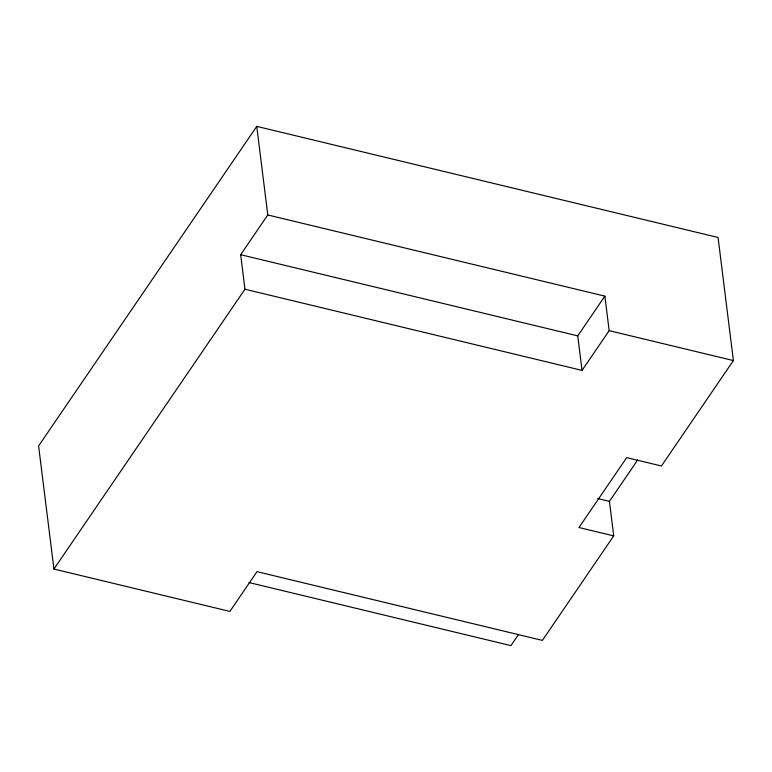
<?xml version="1.0" encoding="UTF-8"?>
<svg xmlns="http://www.w3.org/2000/svg" width="772" height="772" viewBox="0 0 772 772"><rect width="100%" height="100%" fill="white"/><g stroke="black" fill="none" stroke-linecap="round" stroke-linejoin="round"><path stroke-width="1.16" d="M613.721 535.893L578.971 527.517L626.69 457.622L661.44 465.989L733.4 360.572L718.066 237.477L256.758 126.376L38.6 445.936L53.934 569.041L229.873 611.414L256.999 571.666L542.378 640.393L613.721 535.893L609.417 501.375L637.653 460.025M53.934 569.041L244.965 289.22L240.661 254.702L267.787 214.963L256.758 126.376M244.965 289.22L582.04 370.396L577.745 335.878L604.872 296.139L267.787 214.963M582.04 370.396L609.166 330.657L604.872 296.139M518.408 634.69L510.948 645.624L248.96 582.532M609.166 330.657L733.4 360.572M240.661 254.702L577.745 335.878M597.837 498.587L609.417 501.375"/></g></svg>
